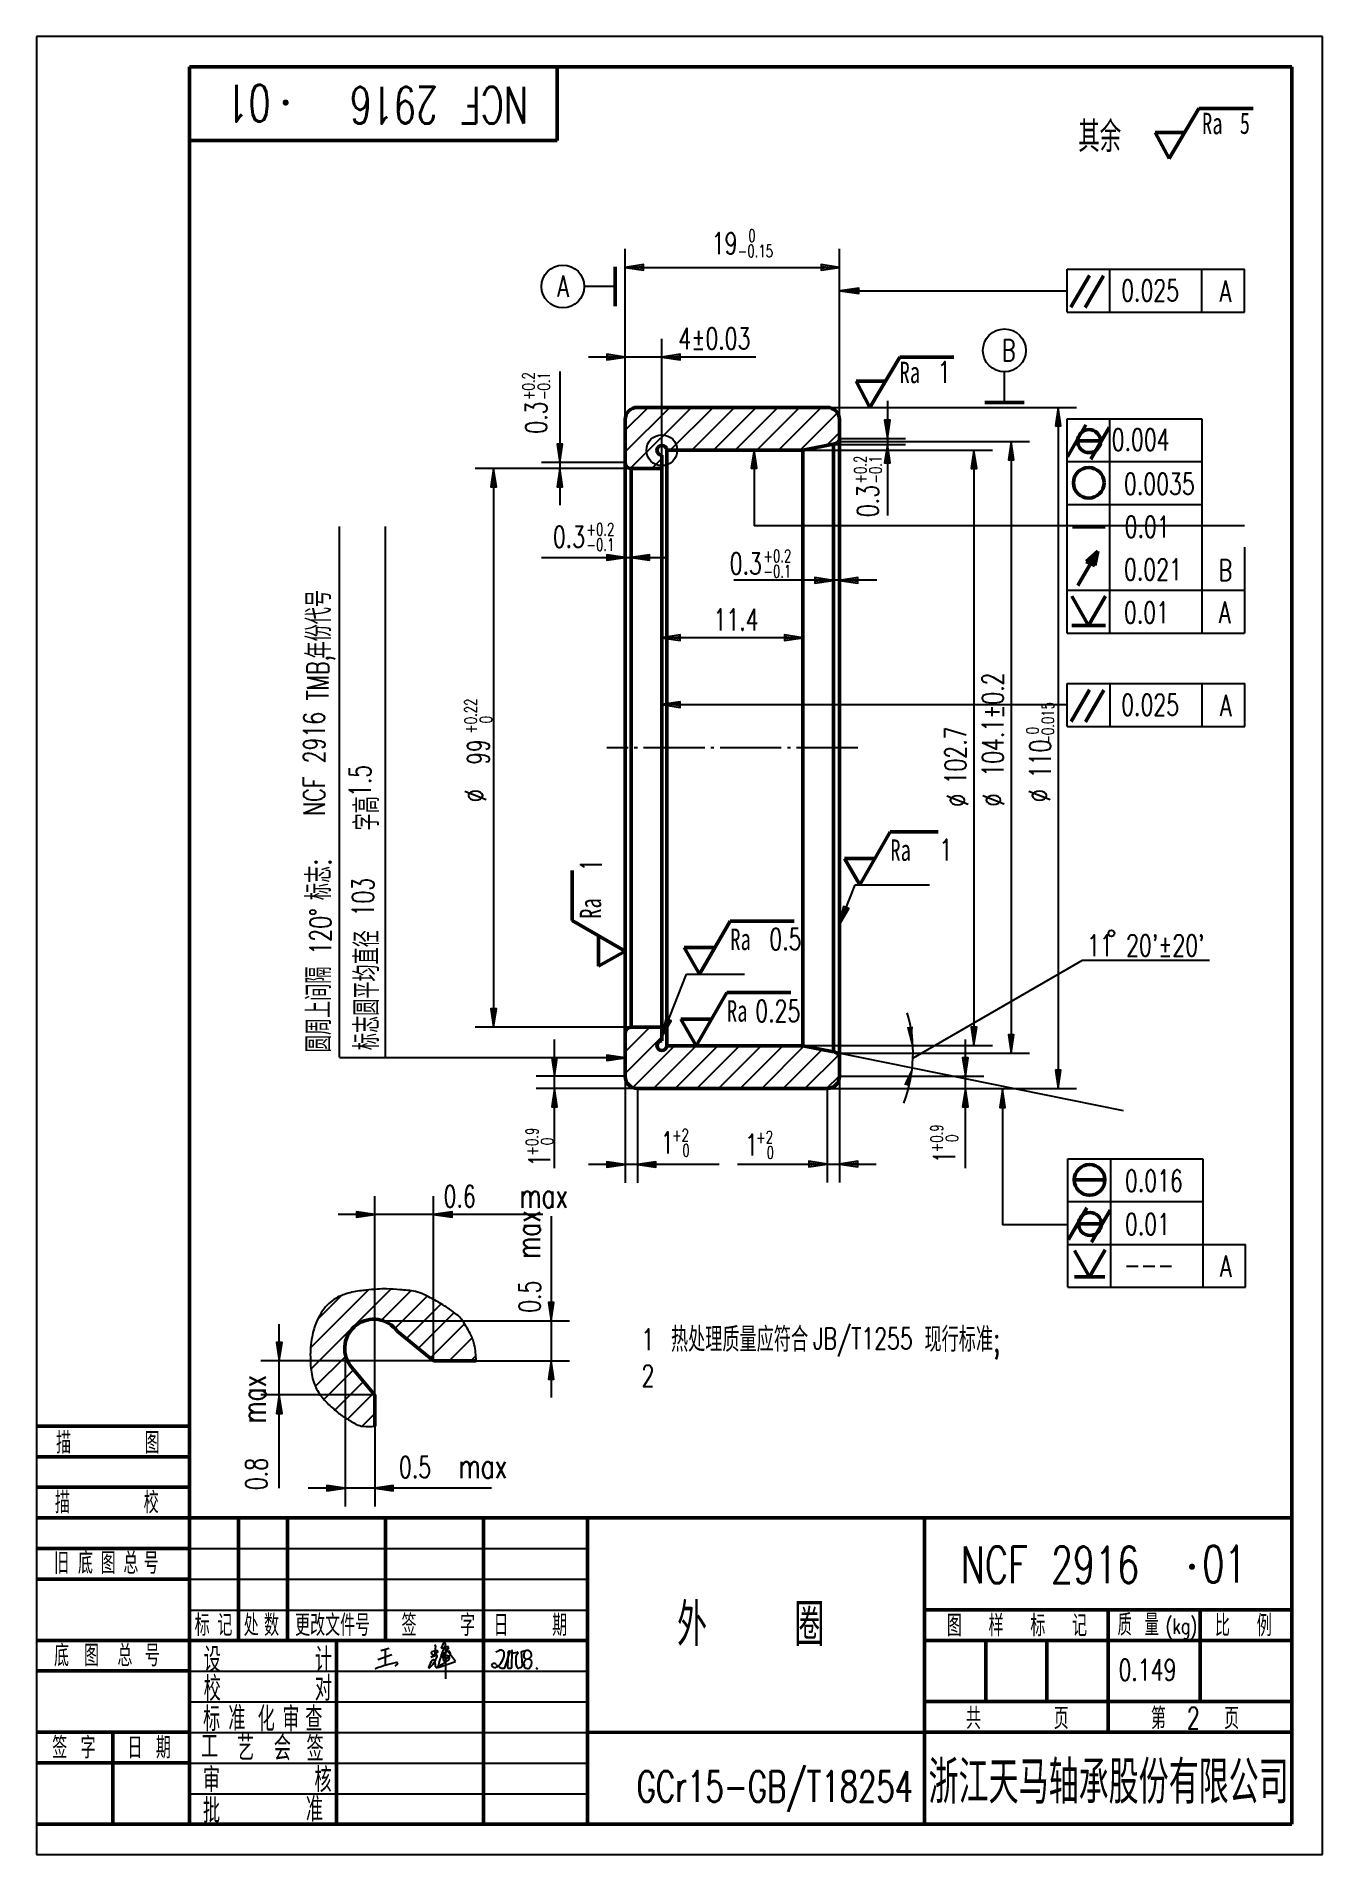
# Model space of a CAD drawing. Extents: x 0 to 210, y 0 to 297.
import ezdxf
from ezdxf.enums import TextEntityAlignment as Align

# ---------------------------------------------------------------- set-up
doc = ezdxf.new("R2010")
doc.units = 0
doc.header["$MEASUREMENT"] = 0
doc.linetypes.add('CENTER', pattern=[12.5, 10, -1, 0.5, -1])
doc.layers.get('0').update_dxf_attribs({"linetype": 'CONTINUOUS'})
doc.layers.get('DEFPOINTS').update_dxf_attribs({"linetype": 'CONTINUOUS'})
doc.layers.add('1', color=7, linetype='CONTINUOUS', lineweight=50)
doc.layers.add('粗实线', color=7, linetype='CONTINUOUS', lineweight=50)
for name, color, linetype in [('2', 7, 'CONTINUOUS'), ('3', 7, 'CENTER'), ('90', 7, 'CONTINUOUS'), ('文字', 7, 'CONTINUOUS')]:
    doc.layers.add(name, color=color, linetype=linetype)
doc.styles.add('HZ', font='txt.shx', dxfattribs={"width": 0.7, "bigfont": 'HZTXT.shx'})
doc.dimstyles.get("Standard").update_dxf_attribs({"dimtxt": 0.18, "dimasz": 0.18, "dimexe": 0.18, "dimexo": 0.0625, "dimgap": 0.09, "dimtad": 0, "dimtih": 1, "dimtoh": 1, "dimdec": 4, "dimzin": 0, "dimdsep": 46, "dimtxsty": 'Standard', "dimcen": 0.09, "dimadec": 0, "dimazin": 0, "dimtfac": 1, "dimtdec": 4, "dimtofl": 0, "dimtmove": 0, "dimatfit": 3, "dimfxl": 0, "dimtolj": 1, "dimtzin": 0, "dimarcsym": 0})

# ---------------------------------------------------------------- blocks, each defined once
blk = doc.blocks.new('BLK', base_point=(1, 0))
for points in [[(0, 0), (1, 0), (0, 0.15), (0, -0.15), (1, 0)], [(0, 0.07), (0.5, 0), (0, -0.07)]]:
    blk.add_lwpolyline(points)
blk = doc.blocks.new('*X3')
at = {"color": 0}
for p, q in [((164.7, 108.14), (174.15, 117.58)), ((164.76, 104.65), (177.82, 117.71)), ((165.91, 112.88), (169.67, 116.64)), ((176.26, 112.62), (181.09, 117.45)), ((178.47, 111.3), (183.74, 116.56)), ((180.34, 109.63), (186.03, 115.32)), ((182.28, 108.04), (188.14, 113.89)), ((184.23, 106.45), (189.82, 112.03)), ((187.31, 105.99), (191.09, 109.77)), ((165.47, 101.83), (170.43, 106.79)), ((166.86, 99.69), (171.74, 104.56)), ((190.84, 105.99), (191.69, 106.84)), ((168.67, 97.96), (173.34, 102.63)), ((170.72, 96.47), (174.94, 100.69)), ((173.11, 95.33), (175.18, 97.4))]:
    blk.add_line(p, q, dxfattribs=at)
blk = doc.blocks.new('*D1')
at = {"color": 0, "linetype": 'ByBlock'}
for p, q in [((96.12, 234.4), (96.12, 262.27)), ((131.12, 234.4), (131.12, 262.27)), ((99.12, 259.27), (128.12, 259.27))]:
    blk.add_line(p, q, dxfattribs=at)
at = {"layer": 'DEFPOINTS', "color": 0, "linetype": 'ByBlock'}
for p in [(131.12, 259.27), (96.12, 234.4), (131.12, 234.4)]:
    blk.add_point(p, dxfattribs=at)
at = {"color": 0, "linetype": 'ByBlock', "xscale": 3, "yscale": 3, "zscale": 3, "rotation": 180}
blk.add_blockref('BLK', (96.12, 259.27), dxfattribs=at)
at = {"color": 0, "linetype": 'ByBlock', "xscale": 3, "yscale": 3, "zscale": 3}
blk.add_blockref('BLK', (131.12, 259.27), dxfattribs=at)
blk = doc.blocks.new('*D2')
at = {"color": 0, "linetype": 'ByBlock'}
for p, q in [((97.12, 226.4), (71.65, 226.4)), ((74.65, 223.4), (74.65, 138.14)), ((97.12, 135.14), (71.65, 135.14))]:
    blk.add_line(p, q, dxfattribs=at)
at = {"layer": 'DEFPOINTS', "color": 0, "linetype": 'ByBlock'}
for p in [(97.12, 226.4), (74.65, 135.14), (97.12, 135.14)]:
    blk.add_point(p, dxfattribs=at)
at = {"color": 0, "linetype": 'ByBlock', "xscale": 3, "yscale": 3, "zscale": 3}
for p, rotation in [((74.65, 226.4), 90), ((74.65, 135.14), 270)]:
    blk.add_blockref('BLK', p, dxfattribs=dict(at, rotation=rotation))
blk = doc.blocks.new('*D4')
at = {"color": 0, "linetype": 'ByBlock'}
for p, q in [((129.12, 236.4), (169.83, 236.4)), ((166.83, 233.4), (166.83, 128.14)), ((129.12, 125.14), (169.83, 125.14))]:
    blk.add_line(p, q, dxfattribs=at)
at = {"layer": 'DEFPOINTS', "color": 0, "linetype": 'ByBlock'}
for p in [(129.12, 236.4), (129.12, 125.14), (166.83, 125.14)]:
    blk.add_point(p, dxfattribs=at)
at = {"color": 0, "linetype": 'ByBlock', "xscale": 3, "yscale": 3, "zscale": 3}
for p, rotation in [((166.83, 236.4), 90), ((166.83, 125.14), 270)]:
    blk.add_blockref('BLK', p, dxfattribs=dict(at, rotation=rotation))
blk = doc.blocks.new('*D7')
at = {"layer": '2', "color": 0, "lineweight": -2}
for p, q in [((125.12, 229.4), (156.08, 229.4)), ((153.08, 226.4), (153.08, 135.14)), ((125.12, 132.14), (156.08, 132.14))]:
    blk.add_line(p, q, dxfattribs=at)
at = {"layer": 'DEFPOINTS', "color": 0}
for p in [(125.12, 229.4), (125.12, 132.14), (153.08, 132.14)]:
    blk.add_point(p, dxfattribs=at)
at = {"layer": '2', "color": 0, "lineweight": -2, "xscale": 3, "yscale": 3, "zscale": 3}
for p, rotation in [((153.08, 229.4), 90), ((153.08, 132.14), 270)]:
    blk.add_blockref('BLK', p, dxfattribs=dict(at, rotation=rotation))
blk = doc.blocks.new('*D6')
at = {"layer": '2', "color": 0, "lineweight": -2}
for p, q in [((130.93, 230.81), (162.15, 230.81)), ((159.15, 227.81), (159.15, 133.92)), ((131.12, 130.92), (162.15, 130.92))]:
    blk.add_line(p, q, dxfattribs=at)
at = {"layer": 'DEFPOINTS', "color": 0}
for p in [(130.93, 230.81), (131.12, 130.92), (159.15, 130.92)]:
    blk.add_point(p, dxfattribs=at)
at = {"layer": '2', "color": 0, "lineweight": -2, "xscale": 3, "yscale": 3, "zscale": 3}
for p, rotation in [((159.15, 230.81), 90), ((159.15, 130.92), 270)]:
    blk.add_blockref('BLK', p, dxfattribs=dict(at, rotation=rotation))

msp = doc.modelspace()

# ---------------------------------------------------------------- linework, layer by layer
for p, q in [((55.75446, 31.85159), (58.04083, 32.68649)), ((56.25239, 33.33211), (57.60787, 33.72002)), ((56.94099, 33.52917), (56.96532, 30.90822)), ((65.53326, 33.1467), (64.38089, 32.24728)), ((65.01744, 32.47762), (64.52356, 32.87248)), ((65.16933, 34.12446), (65.01744, 32.47762)), ((66.34515, 34.36186), (66.10761, 33.73275)), ((66.10761, 33.73275), (66.34515, 33.7921)), ((67.29346, 33.79459), (66.34941, 32.36795)), ((68.40533, 31.5207), (66.77183, 33.72837)), ((66.77183, 33.72837), (66.77379, 32.32628)), ((67.21856, 33.70392), (67.21856, 33.70392)), ((75.03202, 33.12629), (75.57424, 33.34305)), ((76.4583, 30.53426), (77.33584, 33.16533)), ((77.01955, 32.97995), (76.89179, 30.73639)), ((77.01955, 32.92523), (77.11081, 33.1806)), ((77.0743, 33.08939), (77.01955, 32.97995)), ((77.33584, 33.16533), (77.18958, 33.21406)), ((77.54883, 33.25356), (77.54883, 33.03467)), ((77.54883, 33.03467), (77.65834, 32.92523)), ((77.64009, 30.66343), (77.69484, 33.29004)), ((77.65834, 32.92523), (78.55264, 33.05291)), ((78.57089, 32.79755), (78.35188, 32.45098)), ((79.19143, 33.19884), (80.06259, 33.37315)), ((79.39219, 30.91879), (79.19143, 33.19884)), ((25, 29.95693), (89.99995, 29.95693)), ((55.30931, 30.36346), (55.44544, 30.41317)), ((58.97862, 31.16224), (58.50107, 30.79103)), ((64.38089, 32.24728), (65.24791, 32.56536)), ((65.74437, 30.59865), (68.40533, 31.5207)), ((66.34941, 32.36795), (66.28185, 32.33419)), ((66.77379, 32.32628), (66.77272, 28.69284)), ((78.29713, 32.15914), (78.27887, 31.2836)), ((79.26443, 30.68167), (79.39219, 30.91879)), ((81.54582, 30.51751), (81.81958, 30.35334)), ((25, 24.95693), (89.99995, 24.95693)), ((25, 19.95693), (89.99995, 19.95693)), ((25, 14.95693), (89.99995, 14.95693)), ((25, 9.95693), (89.99995, 9.95693))]:
    msp.add_line(p, q)
at = {"const_width": 0.5, "flags": 128}
for points in [[(40.44349, 286.18694, 1), (40.94349, 286.18694, 1)], [(188.41849, 47.02123, 1), (188.91849, 47.02123, 1)]]:
    msp.add_lwpolyline(points, format="xyb", close=True, dxfattribs=at)
for centre, radius, start, end in [((64.61478, 32.98657), 0.14607, 108.9005078, 231.3566021), ((65.93555, 29.12903), 4.22345, 98.0146679, 108.9005078), ((65.01256, 34.10116), 0.15849, 8.4525573, 84.1442321), ((65.36952, 33.14906), 0.16376, 359.1714359, 98.0146679), ((84.67697, 26.38369), 19.57483, 155.9855785, 167.0616906), ((67.58282, 31.38714), 1.84234, 97.9202994, 142.0603178), ((66.61833, 34.23871), 0.29965, 104.5678325, 155.7329048), ((65.78256, 36.73666), 2.99782, 280.8166613, 287.7523891), ((66.6425, 34.40075), 0.16213, 341.7540804, 127.8769993), ((66.33086, 36.43741), 2.58187, 278.1438691, 288.0077035), ((67.15209, 33.83598), 0.14785, 296.7181922, 98.9713927), ((67.18088, 32.78835), 0.44869, 315.4460481, 70.7292572), ((75.83847, 32.86772), 0.54383, 16.1691007, 119.0694681), ((74.43716, 32.70247), 1.94953, 332.460007, 9.3488615), ((77.16013, 33.12566), 0.09318, 71.5750642, 202.902758), ((77.5646, 33.28922), 0.039, 246.154342, 1.1941956), ((77.64921, 33.29099), 0.04564, 358.8058044, 181.1941956), ((78.56223, 32.98577), 0.06783, 339.2267202, 98.1253977), ((80.61717, 32.20627), 2.12999, 159.2267202, 163.8830539), ((80.371, 32.62644), 0.81759, 126.6989745, 245.1596607), ((80.18718, 32.52849), 0.81279, 70.3740262, 112.022584), ((80.06105, 32.61099), 0.79113, 341.2844619, 59.7018298), ((63.55492, 8.09623), 23.74467, 101.5909492, 109.9700076), ((58.87394, 31.25205), 0.13793, 319.371577, 130.6622652), ((66.4034, 30.03955), 2.42292, 137.0124048, 164.1275062), ((63.71499, 30.62835), 0.36541, 348.9199235, 11.6616905), ((64.13681, 30.55705), 0.06322, 179.0259282, 317.3946354), ((61.34162, 33.77307), 4.3238, 311.0887327, 341.1893868), ((64.84242, 31.56506), 0.24637, 50.3483882, 149.0956111), ((62.58744, 30.85248), 2.57541, 357.3547718, 20.5080306), ((65.47605, 30.78197), 0.31961, 188.7008982, 224.456308), ((65.29933, 32.42522), 0.14927, 25.1165159, 110.1466896), ((65.35815, 30.66629), 0.15444, 224.456308, 309.5217625), ((65.3175, 32.43374), 0.1292, 334.8834841, 25.1165159), ((65.1786, 30.88394), 0.4366, 309.5217625, 344.3994333), ((78.74901, 13.05541), 21.95004, 121.6827134, 126.7739565), ((65.70067, 30.70309), 0.11321, 215.420078, 292.7068906), ((66.22686, 32.44423), 0.12301, 142.0603178, 296.5518119), ((66.95664, 31.84099), 0.55875, 146.2303749, 188.9941729), ((66.5592, 31.85768), 0.18621, 213.9675398, 354.8577194), ((67.06243, 31.90012), 0.62325, 92.3396666, 156.205066), ((42.34626, 61.76636), 38.611, 309.1906386, 310.6533732), ((67.01367, 32.10175), 0.42174, 299.3725836, 86.8302727), ((74.72877, 30.79076), 0.43642, 39.2816282, 162.217783), ((74.71849, 31.01419), 0.41519, 192.5394353, 247.1048652), ((74.85837, 31.34541), 0.77474, 247.1048652, 312.8995645), ((77.02102, 33.04179), 2.77837, 225.2955946, 244.4912331), ((72.80782, 33.5521), 3.78708, 312.8995645, 332.460007), ((76.14141, 30.98137), 0.54802, 234.6730877, 305.3269123), ((77.17444, 30.7203), 0.28311, 176.7408638, 283.0907307), ((62.69795, 92.97493), 64.19874, 283.0907307, 283.3751901), ((77.52048, 30.63673), 0.12255, 283.3751901, 12.5835602), ((79.63161, 31.2554), 1.35303, 178.8058266, 208.5522016), ((78.69184, 32.23614), 0.40216, 147.7091488, 191.0392829), ((78.68292, 30.73918), 0.27298, 208.5522016, 288.9694749), ((79.42965, 28.56675), 2.02421, 97.8002648, 108.9694749), ((79.13754, 30.69913), 0.12809, 277.8002648, 352.1658628), ((80.29128, 31.24717), 0.68974, 41.1882349, 195.3508845), ((80.14678, 30.9411), 0.53508, 166.6584756, 240.3898405), ((80.18718, 31.22939), 0.81279, 247.977416, 289.6259738), ((79.51548, 33.54052), 1.75416, 293.5900447, 317.5757868), ((79.81541, 31.31458), 1.06748, 307.1571451, 21.2451227)]:
    msp.add_arc(centre, radius, start, end)
at = {"layer": '1'}
for p, q in [((25, 292), (25, 5)), ((205, 292), (25, 292)), ((85, 280), (85, 292)), ((205, 5), (205, 292)), ((25, 280), (85, 280)), ((94.48489, 252.95486), (94.48489, 259.35486)), ((168.91501, 252.75095), (171.91501, 257.9471)), ((171.22447, 252.71059), (174.22447, 257.90674)), ((154.86142, 237.19623), (161.26142, 237.19623)), ((168.35958, 228.34019), (171.35958, 233.53634)), ((172.14019, 227.92452), (175.14019, 233.12067)), ((170.06856, 230.90915), (173.8065, 230.90915)), ((169.42305, 224.07584), (169.42305, 224.07584)), ((169.15284, 216.90915), (174.51205, 216.90915)), ((170.03854, 207.27612), (173.28854, 212.90529)), ((173.28854, 212.90529), (171.40309, 211.20553)), ((171.40309, 211.20553), (172.7857, 210.54671)), ((172.68061, 211.88711), (171.82494, 211.04712)), ((172.71064, 211.92285), (172.45544, 210.7433)), ((173.28854, 212.90529), (172.7857, 210.54671)), ((171.79776, 200.77654), (169.04776, 205.53968)), ((170.03854, 207.27612), (170.03854, 207.27612)), ((171.79776, 200.77654), (174.54776, 205.53968)), ((169.04776, 200.77654), (174.54776, 200.77654)), ((168.96005, 185.07431), (171.96005, 190.27046)), ((171.2695, 185.03396), (174.2695, 190.23011)), ((169.42198, 110.20565), (174.42198, 110.20565)), ((169.57317, 110.20565), (169.57317, 110.20565)), ((168.50969, 100.47), (171.50969, 105.66615)), ((172.29031, 100.05433), (175.29031, 105.25048)), ((170.21868, 103.03896), (173.95661, 103.03896)), ((171.96478, 94.37102), (169.46478, 98.70115)), ((171.96478, 94.37102), (174.5077, 98.7755)), ((169.49534, 94.37102), (174.43421, 94.37102)), ((64.85989, 80.64744), (58.91416, 85.50525)), ((64.85989, 80.64744), (71.78638, 80.64744)), ((55.25377, 75.05282), (51.2542, 79.89623)), ((55.25377, 69.98689), (55.25377, 75.08042)), ((0, 70), (25, 70)), ((0, 65), (25, 65)), ((0, 60), (25, 60)), ((0, 55), (25, 55)), ((25, 55), (205, 55)), ((33, 55), (33, 35)), ((41, 55), (41, 34.95693)), ((57, 55), (57, 35)), ((73, 55), (73, 35)), ((89.99995, 55), (89.99995, 5)), ((145, 55), (145, 5)), ((0, 50), (25, 50)), ((0, 45), (25, 45)), ((145, 40), (205, 40)), ((175, 40), (175, 20)), ((190, 40), (190, 25)), ((0, 35), (25, 35)), ((145, 35), (205, 35)), ((155, 35), (155, 25)), ((165, 35), (165, 25)), ((0, 30), (25, 30)), ((145, 25), (205, 25)), ((0, 20), (25, 20)), ((12.5, 20), (12.5, 5)), ((89.99995, 19.95693), (145, 20)), ((145, 20), (205, 20)), ((0, 15), (25, 15)), ((0, 5), (205, 5))]:
    msp.add_line(p, q, dxfattribs=at)
at = {"layer": '1', "color": 0}
for p, q in [((98.11828, 236.39816), (129.11828, 236.39816)), ((96.11828, 234.39816), (96.11828, 127.13596)), ((131.11828, 127.13596), (131.11828, 234.39816)), ((125.11828, 229.39816), (102.91828, 229.39816)), ((102.91828, 132.13596), (102.91828, 229.39816)), ((125.11828, 229.39816), (130.35664, 230.45988)), ((125.11828, 229.39816), (125.11828, 132.13596)), ((130.11828, 230.41157), (130.11828, 131.12256)), ((97.11828, 226.39816), (97.11828, 135.13596)), ((97.11828, 226.39816), (102.11828, 226.39816)), ((102.11828, 228.59816), (102.11828, 132.93596)), ((97.11828, 135.13596), (102.11828, 135.13596)), ((125.11828, 132.13596), (102.91828, 132.13596)), ((125.11828, 132.13596), (130.11828, 131.12256)), ((98.11828, 125.13596), (129.11828, 125.13596))]:
    msp.add_line(p, q, dxfattribs=at)
at = {"layer": '1'}
for centre, radius in [((171.87748, 230.88234), 1.87837), ((171.80993, 224.07584), 2.5), ((171.96005, 110.20565), 2.5), ((172.0276, 103.01215), 1.87837)]:
    msp.add_circle(centre, radius, dxfattribs=at)
at = {"layer": '1', "color": 0}
for centre, radius, start, end in [((98.11828, 234.39816), 2, 90, 180), ((129.11828, 234.39816), 2, 360, 90), ((102.11828, 229.39816), 0.8, 360, 270), ((130.158, 231.43995), 1, 281.4575205, 343.7973487), ((97.11828, 227.39816), 1, 180, 270), ((97.11828, 134.13596), 1, 90, 180), ((102.11828, 132.13596), 0.8, 90, 0), ((130.158, 130.09418), 1, 16.2026513, 78.5424795), ((98.11828, 127.13596), 2, 180, 270), ((129.11828, 127.13596), 2, 270, 0)]:
    msp.add_arc(centre, radius, start, end, dxfattribs=at)
at = {"layer": '1'}
msp.add_arc((55.08418, 82.70074), 4.747, 36.2135102, 216.2135102, dxfattribs=at)
at = {"layer": '2'}
for p, q in [((0, 297), (0, 0)), ((210, 297), (0, 297)), ((210, 0), (210, 297)), ((168.26715, 258.95997), (197.26715, 258.95997)), ((168.26715, 251.95997), (168.26715, 258.95997)), ((175.26715, 251.95997), (175.26715, 258.95997)), ((190.26715, 251.95997), (190.26715, 258.95997)), ((197.26715, 251.95997), (197.26715, 258.95997)), ((94.48489, 256.15486), (89.48489, 256.15486)), ((131.158, 255.43298), (168.26715, 255.43298)), ((168.26715, 251.95997), (197.26715, 251.95997)), ((158.06142, 237.19623), (158.06142, 242.19623)), ((168.26715, 199.54337), (168.26715, 234.54337)), ((168.26715, 234.54337), (190.26715, 234.54337)), ((175.26715, 199.54337), (175.26715, 234.54337)), ((190.26715, 234.54337), (190.26715, 199.54337)), ((131.11828, 231.33389), (141.87917, 231.33389)), ((168.26715, 227.54337), (190.26715, 227.54337)), ((168.26715, 220.54337), (190.26715, 220.54337)), ((49.50888, 130.27484), (49.50888, 216.94781)), ((57.00949, 130.27484), (57.00949, 216.94781)), ((197.26715, 217.04337), (117.19704, 217.04337)), ((197.26715, 213.54337), (197.26715, 199.54337)), ((168.26715, 206.54337), (197.26715, 206.54337)), ((168.26715, 199.54337), (197.26715, 199.54337)), ((168.31218, 184.28333), (168.31218, 191.28333)), ((168.31218, 191.28333), (197.31218, 191.28333)), ((175.31218, 184.28333), (175.31218, 191.28333)), ((190.31218, 184.28333), (190.31218, 191.28333)), ((197.31218, 184.28333), (197.31218, 191.28333)), ((105.11828, 187.85112), (168.31218, 187.85112)), ((168.31218, 184.28333), (197.31218, 184.28333)), ((143.11672, 130.09726), (170.81915, 146.08185)), ((170.81915, 146.08185), (191.5054, 146.08185)), ((130.11828, 131.12256), (177.43322, 121.53276)), ((93.11828, 130.14195), (49.50888, 130.14195)), ((157.73094, 122.03277), (157.73094, 102.89598)), ((168.41726, 92.67318), (168.41726, 113.67318)), ((168.41726, 113.67318), (190.41726, 113.67318)), ((175.41726, 92.67318), (175.41726, 113.67318)), ((190.41726, 113.67318), (190.41726, 92.67318)), ((168.41726, 106.67318), (190.41726, 106.67318)), ((168.41726, 102.89598), (157.73094, 102.89598)), ((168.41726, 99.67318), (197.41726, 99.67318)), ((197.41726, 92.67318), (197.41726, 99.67318)), ((168.41726, 92.67318), (197.41726, 92.67318)), ((25, 50), (89.99995, 50)), ((25, 45), (89.99995, 45)), ((25, 39.95693), (89.99995, 39.95693)), ((0, 0), (210, 0))]:
    msp.add_line(p, q, dxfattribs=at)
at = {"layer": '2', "linetype": 'ByBlock'}
for p, q in [((102.11828, 228.59816), (102.11828, 247.61456)), ((117.43723, 244.61456), (90.11828, 244.61456)), ((85.46212, 242.27332), (85.46212, 220.39816)), ((130.11828, 230.31372), (141.88265, 230.31372)), ((96.11828, 227.39816), (82.46212, 227.39816)), ((82.45976, 211.87299), (103.11828, 211.87299)), ((84.59764, 112.11128), (84.59764, 133.13596)), ((151.67912, 112.11128), (151.67912, 133.13596)), ((96.11828, 130.13596), (96.11828, 109.71643)), ((96.11828, 127.13596), (81.59764, 127.13596)), ((98.11828, 125.13596), (81.59764, 125.13596)), ((98.11828, 125.13596), (98.11828, 109.71643)), ((129.11828, 125.13596), (129.11828, 109.80579)), ((131.11828, 127.13596), (131.11828, 109.80579)), ((131.11828, 127.13596), (154.67912, 127.13596)), ((111.47755, 112.71643), (90.11828, 112.71643)), ((114.46489, 112.80579), (137.11828, 112.80579)), ((55.25377, 75.05282), (55.25377, 107.55197)), ((64.85989, 80.64744), (64.85989, 107.55197)), ((82.67417, 104.55197), (49.25377, 104.55197)), ((84.036, 104.2856), (84.036, 74.64744)), ((39.66115, 59.85345), (39.66115, 86.64744)), ((56.11407, 87.19766), (87.036, 87.19766)), ((64.85989, 80.64744), (36.66115, 80.64744)), ((50.39607, 82.85462), (50.39607, 56.85331)), ((71.78638, 80.64744), (87.036, 80.64744)), ((55.25377, 75.08042), (36.66115, 75.08042)), ((55.25377, 69.98689), (55.25377, 56.85345)), ((74.29807, 59.85331), (44.39607, 59.85331))]:
    msp.add_line(p, q, dxfattribs=at)
at = {"layer": '2', "color": 0}
for p, q in [((96.11828, 232.65351), (99.86294, 236.39816)), ((96.11828, 229.11797), (103.39848, 236.39816)), ((96.94852, 226.41268), (106.93401, 236.39816)), ((103.46954, 229.39816), (110.46954, 236.39816)), ((107.00506, 229.39815), (114.00508, 236.39816)), ((110.54059, 229.39815), (117.54061, 236.39816)), ((114.07613, 229.39815), (121.07615, 236.39816)), ((117.61166, 229.39815), (124.61168, 236.39816)), ((121.1472, 229.39815), (128.14721, 236.39816)), ((124.68275, 229.39816), (130.78628, 235.5017)), ((129.00631, 230.18619), (131.15472, 232.33461)), ((100.46954, 226.39816), (102.11828, 228.0469)), ((117.19704, 226.47778), (117.19704, 217.04337)), ((106.13281, 143.83568), (115.6242, 143.83568)), ((96.11828, 131.12302), (100.13123, 135.13596)), ((96.11828, 127.58749), (102.11828, 133.58749)), ((97.35406, 125.28773), (104.20229, 132.13596)), ((100.73783, 125.13596), (107.73783, 132.13596)), ((104.27336, 125.13596), (111.27336, 132.13596)), ((107.80889, 125.13596), (114.80889, 132.13596)), ((111.34443, 125.13596), (118.34443, 132.13596)), ((114.87996, 125.13596), (121.87996, 132.13596)), ((118.4155, 125.13596), (125.36541, 132.08588)), ((121.95103, 125.13596), (128.30512, 131.49005)), ((125.48656, 125.13596), (130.99381, 130.64321)), ((129.0221, 125.13596), (131.05735, 127.17122))]:
    msp.add_line(p, q, dxfattribs=at)
at = {"layer": '2', "color": 0, "linetype": 'ByBlock'}
for p, q in [((138.96637, 237.46402), (138.96637, 218.74644)), ((137.2097, 208.16779), (113.86365, 208.16779)), ((125.11828, 198.73639), (102.91828, 198.73639))]:
    msp.add_line(p, q, dxfattribs=at)
at = {"layer": '2'}
msp.add_lwpolyline([(71.78638, 80.71012, 0.053481246), (71.50195, 83.34727, 0.074803028), (70.82562, 85.12451, 0.020211567), (69.38552, 87.45569, 0.070899696), (68.85908, 88.03765, 0.019345509), (67.7967, 88.85401, 0.014783453), (66.3371, 89.82485, 0.014422612), (65.33339, 90.41097, 0.007148996), (63.25968, 91.50483, 0.070029747), (61.8747, 91.98118, 0.040843204), (59.38664, 92.25545), (59.38664, 92.25545, 0.017613624), (57.15141, 92.39901, 0.026791635), (55.67873, 92.36268, 0.004786715), (53.79812, 92.19714, 0.008577527), (52.75143, 92.07673, 0.04840164), (50.29901, 91.50662, 0.063273666), (48.56314, 90.66484, 0.059131885), (47.47914, 89.75915, 0.052825876), (46.52154, 88.50232, 0.027104101), (45.73253, 87.02786, 0.039968029), (45.3356, 85.96449, 0.025158553), (45.01585, 84.58051, 0.020512796), (44.78017, 82.85476, 0.023681576), (44.72517, 81.69413, 0.014927689), (44.78017, 79.85226, 0.064644619), (45.30358, 77.11318, 0.078357586), (46.35641, 75.06255, 0.037966252), (47.31403, 73.94076, 0.025014202), (48.96846, 72.43536, 0.027654696), (50.50941, 71.30484, 0.025721375), (52.28606, 70.27285, 0.094968944), (53.30723, 69.97319, 0.051593671), (55.25377, 69.98689)], format="xyb", dxfattribs=at)
for centre, radius in [((85.95919, 256.15171), 3.5), ((158.04538, 245.70976), 3.5), ((175.52085, 150.49388), 0.5)]:
    msp.add_circle(centre, radius, dxfattribs=at)
at = {"layer": '2', "color": 0}
msp.add_circle((102.11828, 229.39816), 2.52007, dxfattribs=at)
at = {"layer": '2'}
msp.add_arc((120.18514, 130.99743), 22.94924, 338.9728918, 16.4793892, dxfattribs=at)
at = {"layer": '2', "linetype": 'ByBlock'}
for points in [[(142.1277, 135.16259), (143.12445, 135.24326), (142.86809, 132.2127)], [(141.65132, 125.77518), (142.61218, 125.49812), (142.96292, 128.51921)]]:
    msp.add_solid(points, dxfattribs=at)
at = {"layer": '3', "color": 0}
msp.add_line((134.11828, 180.76706), (93.11828, 180.76706), dxfattribs=at)
at = {"layer": '粗实线', "color": 7}
for p, q in [((184.9249, 277.02605), (189.81043, 285.2331)), ((184.9249, 277.02605), (182.68675, 281.32296)), ((182.6874, 281.32172), (187.48205, 281.32172)), ((136.07887, 236.369), (140.9644, 244.57605)), ((136.07887, 236.369), (133.84072, 240.66591)), ((133.84137, 240.66467), (138.63602, 240.66467))]:
    msp.add_line(p, q, dxfattribs=at)
at = {"layer": '粗实线'}
for p, q in [((189.81043, 285.2331), (198.65603, 285.2331)), ((140.9644, 244.57605), (149.81, 244.57605)), ((134.41662, 158.40293), (139.41662, 167.06318)), ((139.41662, 167.06318), (147.24576, 167.06318)), ((87.45803, 152.59854), (87.45803, 160.77719)), ((134.41662, 158.40293), (131.91662, 162.73305)), ((131.91662, 162.73305), (136.91662, 162.73305)), ((96.11828, 147.59854), (87.45803, 152.59854)), ((108.28293, 143.83568), (113.28293, 152.49593)), ((113.28293, 152.49593), (123.73307, 152.49593)), ((91.78816, 145.09854), (91.78816, 150.09854)), ((96.11828, 147.59854), (91.78816, 145.09854)), ((108.28293, 143.83568), (105.78293, 148.1658)), ((105.78293, 148.1658), (110.78293, 148.1658)), ((107.73783, 132.13596), (112.73783, 140.79622)), ((112.73783, 140.79622), (123.18796, 140.79622)), ((105.23783, 136.46609), (110.23783, 136.46609)), ((107.73783, 132.13596), (105.23783, 136.46609))]:
    msp.add_line(p, q, dxfattribs=at)
at = {"layer": '粗实线', "lineweight": 50}
for p, q in [((25, 34.95693), (89.99995, 34.95693)), ((48.99995, 4.95693), (48.99995, 34.95693)), ((73, 4.95693), (73, 34.95693))]:
    msp.add_line(p, q, dxfattribs=at)

# ---------------------------------------------------------------- block references
at = {"layer": '2', "xscale": 3, "yscale": 3, "zscale": 3}
for p, rotation in [((131.25564, 255.43298), 180), ((157.73094, 125.03277), 90)]:
    msp.add_blockref('BLK', p, dxfattribs=dict(at, rotation=rotation))
at = {"layer": '2', "linetype": 'ByBlock', "xscale": 3, "yscale": 3, "zscale": 3}
for p in [(96.11828, 244.61456), (96.11828, 112.71643), (129.11828, 112.80579), (55.25377, 104.55197), (50.39607, 59.85331)]:
    msp.add_blockref('BLK', p, dxfattribs=at)
for p, rotation in [((102.11828, 244.61456), 180), ((85.46212, 227.39816), 270), ((85.46212, 226.39816), 90), ((84.59764, 127.13596), 270), ((151.67912, 127.13596), 270), ((84.59764, 125.13596), 90), ((151.67912, 125.13596), 90), ((98.11828, 112.71643), 180), ((131.11828, 112.80579), 180), ((64.85989, 104.55197), 180), ((84.036, 87.19766), 270), ((39.66115, 80.64744), 270), ((84.036, 80.64744), 90), ((39.66115, 75.08042), 90), ((55.25377, 59.85345), 180)]:
    msp.add_blockref('BLK', p, dxfattribs=dict(at, rotation=rotation))
at = {"layer": '2', "color": 0, "linetype": 'ByBlock', "xscale": 3, "yscale": 3, "zscale": 3}
for p, rotation in [((138.9427, 231.31372), 270), ((138.9427, 230.31372), 90), ((97.11828, 211.87299), 180), ((131.10222, 208.14393), 180), ((102.11828, 198.77444), 180)]:
    msp.add_blockref('BLK', p, dxfattribs=dict(at, rotation=rotation))
at = {"layer": '2', "color": 0, "xscale": 3, "yscale": 3, "zscale": 3}
for p, rotation in [((117.16842, 229.44725), 90), ((102.11828, 187.85112), 180)]:
    msp.add_blockref('BLK', p, dxfattribs=dict(at, rotation=rotation))
at = {"layer": '2', "color": 0, "linetype": 'ByBlock', "xscale": 3, "yscale": 3, "zscale": 3}
for p in [(96.11828, 211.87299), (130.10222, 208.14393), (125.11828, 198.77444)]:
    msp.add_blockref('BLK', p, dxfattribs=at)
at = {"layer": '2', "color": 0, "xscale": 3, "yscale": 3, "zscale": 3}
msp.add_blockref('BLK', (96.11828, 130.14195), dxfattribs=at)
at = {"layer": '2'}
msp.add_blockref('*X3', (-119.92918, -25.34255), dxfattribs=at)

# ---------------------------------------------------------------- texts
at = {"width": 0.7}
for s, p in [('Ra', (190.32879, 281.02749)), ('5', (196.47651, 281.06662)), ('Ra', (140.94457, 240.36844)), ('Ra', (139.44096, 162.33351)), ('Ra', (113.30727, 147.76626)), ('Ra', (112.76217, 136.06654))]:
    msp.add_text(s, height=3.5, dxfattribs=at).set_placement(p)
msp.add_text('Ra', height=3.5, rotation=90, dxfattribs=at).set_placement((92.19585, 152.88043))
at = {"layer": '2', "style": 'HZ', "width": 0.7}
for s, height, rotation, p in [('01', 6, 180, (38.24108, 289.07746)), ('圆周上间隔    标志:            年份代号    ', 4, 90, (48.1278, 131.06599)), ('TMB,', 3.5, 90, (47.71674, 188.50659)), ('标志圆平均直径      字高', 4, 90, (55.96395, 131.41225)), ('%%c', 3.5, 90, (73.45269, 171.94686)), ('%%c', 3.5, 90, (152.13104, 171.18265)), ('%%c', 3.5, 90, (158.00714, 171.21148)), ('%%c', 3.5, 90, (165.51999, 171.94686)), ('120%%d', 3.5, 90, (48.1278, 147.02572)), ('max', 4, 90, (82.26131, 97.33686)), ('max', 4, 90, (37.4555, 70.43577))]:
    msp.add_text(s, height=height, rotation=rotation, dxfattribs=at).set_placement(p)
at = {"layer": '2', "style": 'HZ'}
for s, height, width, p in [('其余', 4.998, 0.7, (170.11195, 278.10034, 3.57)), ('A', 3.5, 0.7, (85.04348, 254.43)), ('A', 3.5, 0.7, (193.18672, 253.63994)), ('B', 3.5, 0.7, (157.64524, 243.96789)), ('B', 3.5, 0.7, (192.99156, 208.05046)), ('A', 3.5, 0.7, (193.06662, 201.16972)), ('A', 3.5, 0.7, (193.23175, 185.9633)), ("11 20'%%p20'", 3.5, 0.7, (171.52749, 146.76627)), ('max', 4, 0.7, (78.88866, 105.67315)), ('A', 3.5, 0.7, (193.22898, 94.37102)), ('热处理质量应符合       现行标准;', 4, 0.7, (103.60179, 82.13368)), ('JB/T1255', 3.5, 0.7, (126.81108, 82.54571)), ('1', 3.5, 0.7, (98.78636, 82.38713)), ('2', 3.5, 0.7, (98.78636, 76.45712)), ('描', 3.5, 0.7, (3.22753, 65.50101)), ('图', 3.5, 0.7, (17.66888, 65.50101)), ('max', 4, 0.7, (68.9515, 61.48378)), ('描', 3.5, 0.7, (3.03238, 55.74288)), ('校', 3.5, 0.7, (17.51876, 55.74288)), ('旧', 3.5, 0.7, (2.88226, 45.85964)), ('底', 3.5, 0.7, (6.78533, 45.85964)), ('图', 3.5, 0.7, (10.49324, 45.85964)), ('总', 3.5, 0.7, (14.20115, 45.85964)), ('号', 3.5, 0.7, (17.51876, 45.85964)), ('01', 6, 0.7, (190.34949, 44.44775)), ('外   圈', 7, 0.7, (104.59642, 34.04956)), ('标', 3.5, 0.7, (25.8503, 35.71888)), ('记', 3.5, 0.7, (29.55821, 35.71888)), ('处', 3.5, 0.7, (33.85158, 35.71888)), ('数', 3.5, 0.7, (37.16919, 35.71888)), ('更改文件号', 3.5, 0.7, (42.24318, 35.71888)), ('签   字', 3.5, 0.7, (59.61182, 35.71888)), ('日   期', 3.5, 0.7, (74.63862, 35.71888)), ('图  样  标  记', 3.5, 0.7, (148.64674, 35.65471)), ('质 量', 3.5, 0.666, (176.52363, 35.77982)), ('比  例', 3.5, 0.7, (192.42112, 35.65471)), ('底', 3.5, 0.7, (2.88226, 30.75777)), ('图', 3.5, 0.7, (7.7611, 30.75777)), ('总', 3.5, 0.7, (13.22539, 30.75777)), ('号', 3.5, 0.7, (17.71391, 30.75777)), ('共     页', 3.5, 0.7, (151.78052, 20.49923)), ('第    页', 3.5, 0.7, (181.97291, 20.49923)), ('2', 3.5, 0.7, (187.82751, 20.57071)), ('签 字', 3.5, 0.7, (2.58203, 15.70952)), ('日 期', 3.5, 0.7, (14.87668, 15.70952))]:
    msp.add_text(s, height=height, dxfattribs=dict(at, width=width)).set_placement(p)
at = {"layer": '2', "style": 'HZ', "width": 0.688541}
msp.add_text('(kg)', height=2.5, dxfattribs=at).set_placement((184.3748, 36.08364), (189.53885, 36.08364), align=Align.FIT)
at = {"layer": '90', "style": 'HZ', "width": 0.7}
for s, height, rotation, p in [('NCF 2916', 6, 180, (80.27879, 288.74032)), ('+0.2', 2, 90, (81.35009, 237.59393)), ('-0.1', 2, 90, (83.85009, 237.59393)), ('0.3', 3.5, 90, (83.35009, 232.10226)), ('104.1%%p0.2', 3.5, 90, (157.89552, 176.07853)), ('+0.22', 2, 90, (71.90226, 183.08504)), ('-0.015', 2, 90, (166.13147, 181.30557)), ('NCF 2916', 3.5, 90, (47.10523, 169.67265)), ('0', 2, 90, (74.40226, 184.78504)), ('99', 3.5, 90, (73.90226, 178.00171)), ('102.7', 3.5, 90, (151.80144, 174.80661)), ('0', 2, 90, (163.63147, 183.00557)), ('110', 3.5, 90, (165.63147, 175.81391)), ('1.5', 3.5, 90, (54.5907, 172.76201)), ('103', 3.5, 90, (55.07748, 153.2456)), ('+0.9', 2, 90, (147.98822, 114.72071)), ('+0.9', 2, 90, (81.90046, 114.19268)), ('0', 2, 90, (84.40046, 115.89268)), ('0', 2, 90, (150.48822, 116.42071)), ('1', 3.5, 90, (83.90046, 112.37602)), ('1', 3.5, 90, (149.98822, 112.90404)), ('0.5', 3.5, 90, (82.28995, 88.50715)), ('0.8', 3.5, 90, (37.66766, 59.53451))]:
    msp.add_text(s, height=height, rotation=rotation, dxfattribs=at).set_placement(p)
for s, height, p in [('19', 3.5, (110.26082, 261.44625)), ('0', 2, (116.22748, 263.44625)), ('-0.15', 2, (114.52748, 260.94625)), ('0.025', 3.5, (177.11479, 253.74612)), ('4%%p0.03', 3.5, (104.81988, 245.9017)), ('0.004', 3.5, (175.567, 229.37754)), ('0.0035', 3.5, (177.57576, 222.15182)), ('0.3', 3.5, (84.32784, 213.48511)), ('+0.2', 2, (89.81951, 215.48511)), ('0.01', 3.5, (177.68084, 215.13979)), ('-0.1', 2, (89.81951, 212.98511)), ('0.021', 3.5, (177.57576, 208.15182)), ('0.01', 3.5, (177.57576, 201.15182)), ('0.025', 3.5, (177.11479, 186.06948)), ('1', 3.5, (101.95585, 114.53978)), ('+2', 2, (103.77252, 116.53978)), ('0', 2, (105.47252, 114.03978)), ('1', 3.5, (115.70211, 114.18776)), ('+2', 2, (117.51878, 116.18776)), ('0', 2, (119.21878, 113.68776)), ('0.016', 3.5, (177.73641, 108.33001)), ('0.6', 3.5, (66.48056, 105.77604)), ('0.01', 3.5, (177.73641, 101.21694)), ('---', 3.5, (177.57301, 94.60464)), ('0.5', 3.5, (59.20142, 61.54969)), ('NCF 2916', 6, (150.92021, 44.33058)), ('0.149', 3.5, (176.67297, 28.44851)), ('GCr15-GB/T18254', 5, (97.99618, 8.64629))]:
    msp.add_text(s, height=height, dxfattribs=at).set_placement(p)
msp.add_text('1', height=3.5, dxfattribs=at).set_placement((148.19925, 240.39287), align=Align.CENTER)
at = {"layer": '90', "color": 0, "style": 'HZ', "width": 0.7}
for s, height, p in [('+0.2', 2, (135.50565, 223.95311)), ('-0.1', 2, (138.00565, 223.95311)), ('0.3', 3.5, (137.50565, 218.46144))]:
    msp.add_text(s, height=height, rotation=90, dxfattribs=at).set_placement(p)
for s, height, p in [('0.3', 3.5, (113.19827, 209.13069)), ('+0.2', 2, (118.68994, 211.13069)), ('-0.1', 2, (118.68994, 208.63069)), ('11.4', 3.5, (110.55068, 199.97769))]:
    msp.add_text(s, height=height, dxfattribs=at).set_placement(p)
for s, p in [('1', (148.4688, 162.38979)), ('0.5', (122.29217, 147.79163)), ('0.25', (121.05427, 136.05459))]:
    msp.add_text(s, height=3.5, dxfattribs=at).set_placement(p, align=Align.CENTER)
at = {"layer": '90', "style": 'HZ', "width": 0.7}
msp.add_text('1', height=3.5, rotation=90, dxfattribs=at).set_placement((92.33259, 161.64033), align=Align.CENTER)
at = {"layer": '文字', "style": 'HZ', "width": 0.7}
for s, height, p in [('设   ', 4, (32.46079, 32.00756)), (' 计', 4, (45.61695, 32.00756)), ('校   ', 4, (32.46079, 27.32802)), (' 对', 4, (45.61695, 27.32802)), ('标   ', 4, (32.36087, 22.3696)), ('准', 4, (32.73987, 22.42413)), ('化   ', 4, (41.27461, 22.3696)), ('审', 4, (41.57223, 22.3696)), ('查', 4, (45.29953, 22.3696)), ('工', 4, (28.27782, 17.67134)), ('艺', 4, (34.14426, 17.59515)), ('会', 4, (40.16118, 17.61896)), ('签', 4, (45.50191, 17.51896)), ('浙江天马轴承股份有限公司', 7, (175.06634, 12.17243)), ('审   ', 4, (32.32112, 12.42086)), (' 核', 4, (45.55388, 12.42086)), ('批   ', 4, (32.33621, 7.39197)), ('准', 4, (45.39148, 7.5714))]:
    msp.add_text(s, height=height, dxfattribs=at).set_placement(p, align=Align.MIDDLE)

# ---------------------------------------------------------------- dimensions: what is measured, and where the dimension line sits
at = {"layer": '2'}
dim = msp.add_linear_dim(base=(131.11828, 259.26963), p1=(96.11828, 234.39815), p2=(131.11828, 234.39815), text=' ', dimstyle='Standard', dxfattribs=at)
dim.commit()
dim.dimension.update_dxf_attribs({"geometry": '*D1', "text_midpoint": (113.61828, 262.76963)})
for base, p1, p2, picture, middle in [((166.82601, 125.13596), (129.11828, 236.39816), (129.11828, 125.13596), '*D4', (163.32601, 180.76706)), ((74.65363, 135.13596), (97.11828, 226.39816), (97.11828, 135.13596), '*D2', (71.15363, 180.76706))]:
    dim = msp.add_linear_dim(base=base, p1=p1, p2=p2, angle=90, text=' ', dimstyle='Standard', dxfattribs=at)
    dim.commit()
    dim.dimension.update_dxf_attribs({"geometry": picture, "text_midpoint": middle})
for base, p1, p2, picture, middle in [((153.07514, 132.13596), (125.11828, 229.39816), (125.11828, 132.13596), '*D7', (153.07514, 180.76706)), ((159.15263, 130.91988), (130.93088, 230.80539), (131.11828, 130.91988), '*D6', (159.15263, 180.86264))]:
    dim = msp.add_linear_dim(base=base, p1=p1, p2=p2, angle=90, text=' ', dimstyle='Standard', override={"dimtxt": 3.5, "dimasz": 3, "dimexe": 3, "dimexo": 0, "dimtad": 1, "dimtih": 0, "dimtoh": 0, "dimtxsty": 'HZ', "dimblk": 'BLK', "dimtmove": 2, "dimldrblk": 'BLK'}, dxfattribs=at)
    dim.commit()
    dim.dimension.update_dxf_attribs({"geometry": picture, "text_midpoint": middle})

# ---------------------------------------------------------------- leaders
for points in [[(131.11828, 151.9061), (133.65997, 158.41465), (145.79046, 158.41465)], [(102.11828, 133.58749), (106.13281, 143.83568)]]:
    msp.add_leader(points, dimstyle='Standard', override={"dimtxt": 3.5, "dimasz": 3, "dimexe": 3, "dimexo": 0, "dimgap": 0.09, "dimtad": 0, "dimtih": 0, "dimtoh": 0, "dimtxsty": 'HZ', "dimtmove": 2, "dimldrblk": 'BLK'})

doc.saveas('drawing.dxf')
